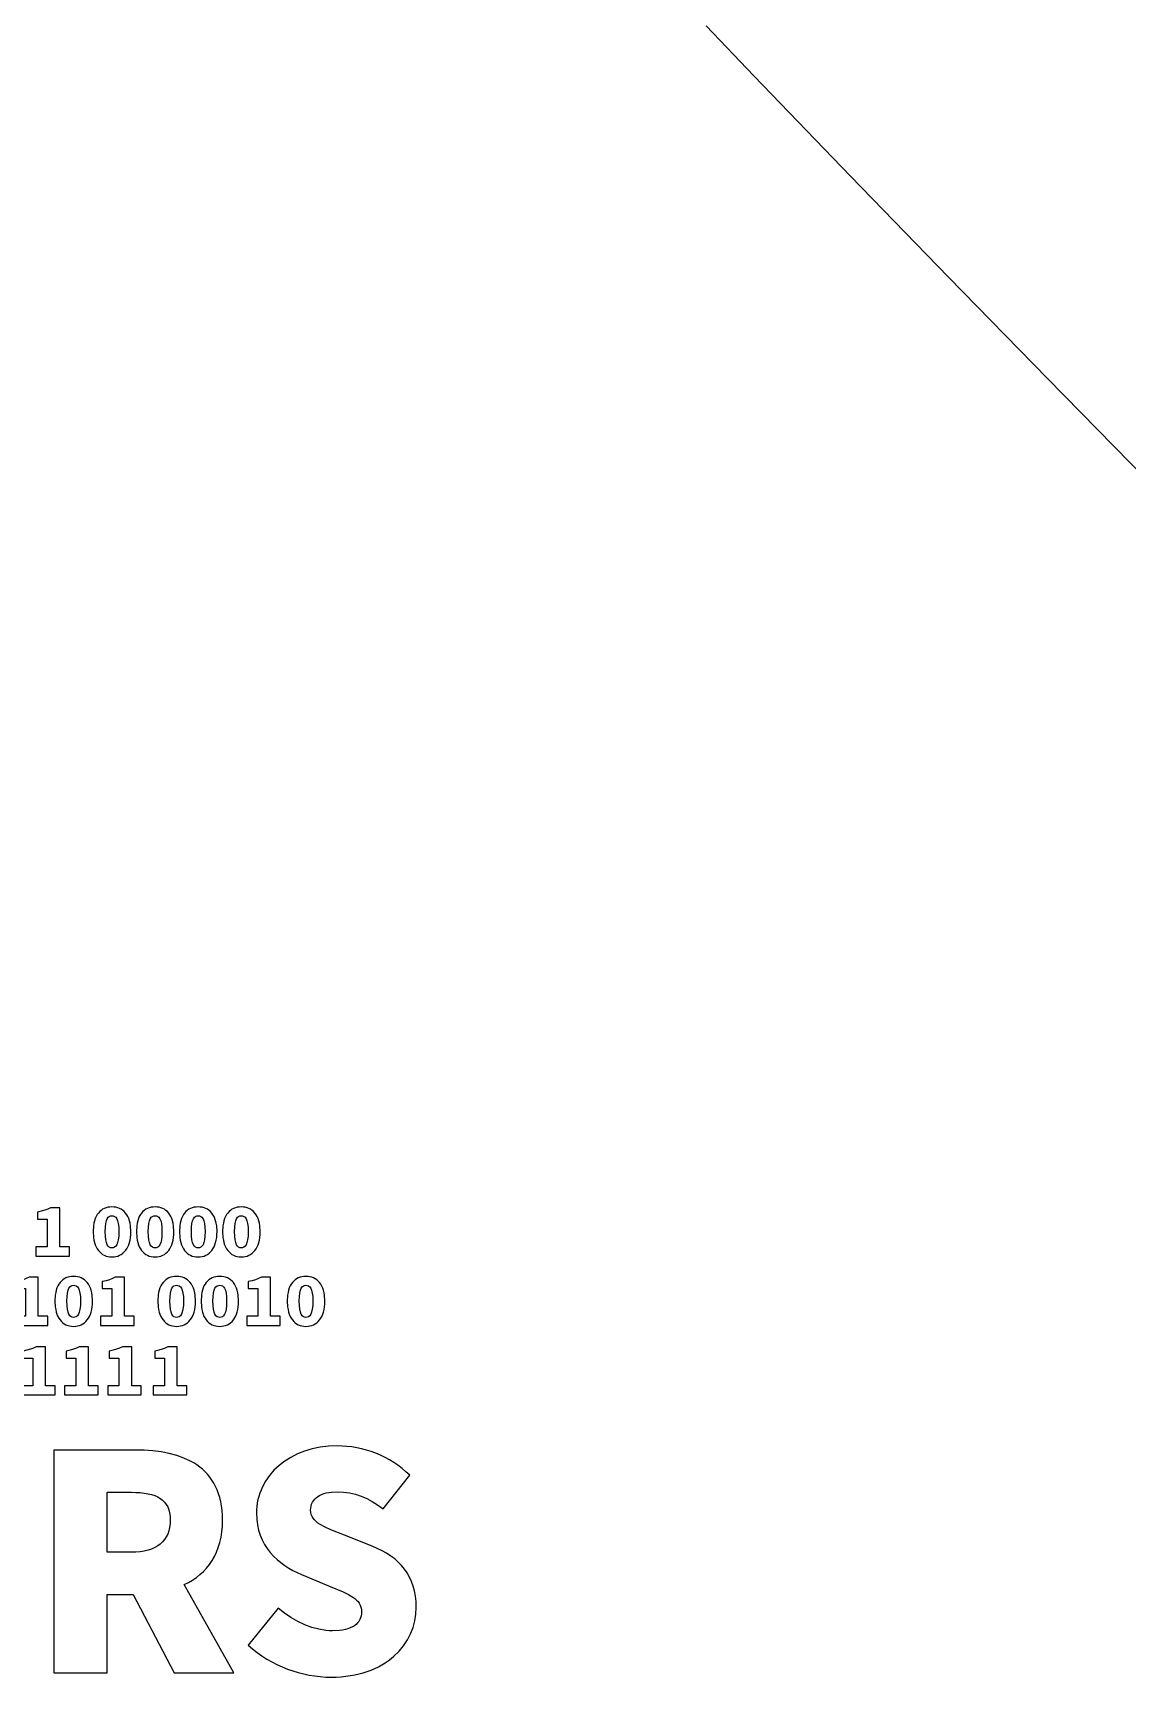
# Model space of a CAD drawing. Extents: x -295 to 296, y -191 to 193.
# Drawn here: x 54 to 98.3, y -9.3 to 57.2 of the extents above; entities that cross this region are included whole.
import ezdxf

# ---------------------------------------------------------------- set-up
doc = ezdxf.new("R2010")
doc.units = 0
doc.layers.add('레이어_1', color=18, linetype='CONTINUOUS')
doc.layers.add('레이어_2', color=1, linetype='CONTINUOUS')

msp = doc.modelspace()

# ---------------------------------------------------------------- linework, layer by layer
at = {"layer": '레이어_1'}
msp.add_lwpolyline([(81.277, 57.49), (83.207, 55.467), (87.113, 51.408), (91.073, 47.33), (95.078, 43.234), (99.117, 39.119)], dxfattribs=at)
at = {"layer": '레이어_2'}
for points in [[(54.157, 7.74), (55.513, 7.74), (55.513, 8.115), (55.126, 8.115), (55.126, 9.69), (54.75, 9.69), (54.636, 9.635), (54.513, 9.589), (54.376, 9.549), (54.217, 9.514), (54.217, 9.23), (54.611, 9.23), (54.611, 8.115), (54.157, 8.115)], [(57.233, 7.704), (57.317, 7.708), (57.397, 7.72), (57.472, 7.74), (57.544, 7.769), (57.612, 7.806), (57.674, 7.85), (57.732, 7.903), (57.785, 7.963), (57.833, 8.032), (57.875, 8.108), (57.911, 8.192), (57.941, 8.284), (57.965, 8.383), (57.982, 8.49), (57.993, 8.605), (57.996, 8.727), (57.982, 8.961), (57.965, 9.067), (57.941, 9.164), (57.911, 9.254), (57.875, 9.336), (57.833, 9.41), (57.785, 9.477), (57.732, 9.535), (57.674, 9.586), (57.612, 9.629), (57.544, 9.664), (57.472, 9.691), (57.397, 9.711), (57.317, 9.722), (57.233, 9.726), (57.15, 9.722), (57.07, 9.711), (56.995, 9.692), (56.923, 9.665), (56.856, 9.63), (56.794, 9.587), (56.737, 9.537), (56.684, 9.479), (56.638, 9.413), (56.596, 9.339), (56.56, 9.257), (56.531, 9.167), (56.507, 9.069), (56.49, 8.963), (56.476, 8.727), (56.49, 8.49), (56.507, 8.383), (56.531, 8.284), (56.56, 8.192), (56.596, 8.108), (56.638, 8.032), (56.684, 7.963), (56.737, 7.903), (56.794, 7.85), (56.856, 7.806), (56.923, 7.769), (56.995, 7.74), (57.07, 7.72), (57.15, 7.708)], [(57.233, 8.067), (57.178, 8.073), (57.127, 8.095), (57.081, 8.135), (57.04, 8.197), (57.007, 8.284), (56.982, 8.399), (56.966, 8.546), (56.961, 8.727), (56.966, 8.908), (56.982, 9.052), (57.007, 9.164), (57.04, 9.248), (57.081, 9.306), (57.127, 9.344), (57.178, 9.363), (57.233, 9.369), (57.289, 9.363), (57.341, 9.344), (57.388, 9.306), (57.429, 9.248), (57.464, 9.164), (57.49, 9.052), (57.506, 8.908), (57.512, 8.727), (57.506, 8.546), (57.49, 8.399), (57.464, 8.284), (57.429, 8.197), (57.388, 8.135), (57.341, 8.095), (57.289, 8.073)], [(58.977, 7.704), (59.061, 7.708), (59.141, 7.72), (59.217, 7.74), (59.288, 7.769), (59.356, 7.806), (59.419, 7.85), (59.476, 7.903), (59.529, 7.963), (59.577, 8.032), (59.619, 8.108), (59.655, 8.192), (59.685, 8.284), (59.709, 8.383), (59.726, 8.49), (59.737, 8.605), (59.741, 8.727), (59.726, 8.961), (59.709, 9.067), (59.685, 9.164), (59.655, 9.254), (59.619, 9.336), (59.577, 9.41), (59.529, 9.477), (59.476, 9.535), (59.419, 9.586), (59.356, 9.629), (59.288, 9.664), (59.217, 9.691), (59.141, 9.711), (59.061, 9.722), (58.977, 9.726), (58.894, 9.722), (58.815, 9.711), (58.739, 9.692), (58.668, 9.665), (58.601, 9.63), (58.538, 9.587), (58.481, 9.537), (58.429, 9.479), (58.382, 9.413), (58.34, 9.339), (58.305, 9.257), (58.275, 9.167), (58.251, 9.069), (58.234, 8.963), (58.22, 8.727), (58.234, 8.49), (58.251, 8.383), (58.275, 8.284), (58.305, 8.192), (58.34, 8.108), (58.382, 8.032), (58.429, 7.963), (58.481, 7.903), (58.538, 7.85), (58.601, 7.806), (58.668, 7.769), (58.739, 7.74), (58.815, 7.72), (58.894, 7.708)], [(58.977, 8.067), (58.922, 8.073), (58.871, 8.095), (58.825, 8.135), (58.784, 8.197), (58.751, 8.284), (58.726, 8.399), (58.71, 8.546), (58.705, 8.727), (58.71, 8.908), (58.726, 9.052), (58.751, 9.164), (58.784, 9.248), (58.825, 9.306), (58.871, 9.344), (58.922, 9.363), (58.977, 9.369), (59.033, 9.363), (59.085, 9.344), (59.132, 9.306), (59.174, 9.248), (59.208, 9.164), (59.234, 9.052), (59.25, 8.908), (59.256, 8.727), (59.25, 8.546), (59.234, 8.399), (59.208, 8.284), (59.174, 8.197), (59.132, 8.135), (59.085, 8.095), (59.033, 8.073)], [(60.722, 7.704), (60.805, 7.708), (60.885, 7.72), (60.961, 7.74), (61.032, 7.769), (61.1, 7.806), (61.163, 7.85), (61.221, 7.903), (61.273, 7.963), (61.321, 8.032), (61.363, 8.108), (61.399, 8.192), (61.429, 8.284), (61.453, 8.383), (61.471, 8.49), (61.481, 8.605), (61.485, 8.727), (61.471, 8.961), (61.453, 9.067), (61.429, 9.164), (61.399, 9.254), (61.363, 9.336), (61.321, 9.41), (61.273, 9.477), (61.221, 9.535), (61.163, 9.586), (61.1, 9.629), (61.032, 9.664), (60.961, 9.691), (60.885, 9.711), (60.805, 9.722), (60.722, 9.726), (60.638, 9.722), (60.559, 9.711), (60.483, 9.692), (60.412, 9.665), (60.345, 9.63), (60.282, 9.587), (60.225, 9.537), (60.173, 9.479), (60.126, 9.413), (60.084, 9.339), (60.049, 9.257), (60.019, 9.167), (59.996, 9.069), (59.978, 8.963), (59.965, 8.727), (59.978, 8.49), (59.996, 8.383), (60.019, 8.284), (60.049, 8.192), (60.084, 8.108), (60.126, 8.032), (60.173, 7.963), (60.225, 7.903), (60.282, 7.85), (60.345, 7.806), (60.412, 7.769), (60.483, 7.74), (60.559, 7.72), (60.638, 7.708)], [(60.722, 8.067), (60.666, 8.073), (60.615, 8.095), (60.569, 8.135), (60.529, 8.197), (60.495, 8.284), (60.47, 8.399), (60.455, 8.546), (60.449, 8.727), (60.455, 8.908), (60.47, 9.052), (60.495, 9.164), (60.529, 9.248), (60.569, 9.306), (60.615, 9.344), (60.666, 9.363), (60.722, 9.369), (60.777, 9.363), (60.829, 9.344), (60.876, 9.306), (60.918, 9.248), (60.952, 9.164), (60.978, 9.052), (60.994, 8.908), (61, 8.727), (60.994, 8.546), (60.978, 8.399), (60.952, 8.284), (60.918, 8.197), (60.876, 8.135), (60.829, 8.095), (60.777, 8.073)], [(62.466, 7.704), (62.549, 7.708), (62.629, 7.72), (62.705, 7.74), (62.777, 7.769), (62.844, 7.806), (62.907, 7.85), (62.965, 7.903), (63.018, 7.963), (63.065, 8.032), (63.107, 8.108), (63.143, 8.192), (63.173, 8.284), (63.197, 8.383), (63.215, 8.49), (63.225, 8.605), (63.229, 8.727), (63.215, 8.961), (63.197, 9.067), (63.173, 9.164), (63.143, 9.254), (63.107, 9.336), (63.065, 9.41), (63.018, 9.477), (62.965, 9.535), (62.907, 9.586), (62.844, 9.629), (62.777, 9.664), (62.705, 9.691), (62.629, 9.711), (62.549, 9.722), (62.466, 9.726), (62.382, 9.722), (62.303, 9.711), (62.227, 9.692), (62.156, 9.665), (62.089, 9.63), (62.027, 9.587), (61.969, 9.537), (61.917, 9.479), (61.87, 9.413), (61.828, 9.339), (61.793, 9.257), (61.763, 9.167), (61.74, 9.069), (61.723, 8.963), (61.709, 8.727), (61.723, 8.49), (61.74, 8.383), (61.763, 8.284), (61.793, 8.192), (61.828, 8.108), (61.87, 8.032), (61.917, 7.963), (61.969, 7.903), (62.027, 7.85), (62.089, 7.806), (62.156, 7.769), (62.227, 7.74), (62.303, 7.72), (62.382, 7.708)], [(62.466, 8.067), (62.411, 8.073), (62.359, 8.095), (62.313, 8.135), (62.273, 8.197), (62.24, 8.284), (62.215, 8.399), (62.199, 8.546), (62.193, 8.727), (62.199, 8.908), (62.215, 9.052), (62.24, 9.164), (62.273, 9.248), (62.313, 9.306), (62.359, 9.344), (62.411, 9.363), (62.466, 9.369), (62.521, 9.363), (62.573, 9.344), (62.62, 9.306), (62.662, 9.248), (62.696, 9.164), (62.722, 9.052), (62.739, 8.908), (62.744, 8.727), (62.739, 8.546), (62.722, 8.399), (62.696, 8.284), (62.662, 8.197), (62.62, 8.135), (62.573, 8.095), (62.521, 8.073)], [(53.285, 4.93), (54.641, 4.93), (54.641, 5.305), (54.254, 5.305), (54.254, 6.88), (53.878, 6.88), (53.763, 6.825), (53.641, 6.779), (53.504, 6.739), (53.345, 6.704), (53.345, 6.42), (53.739, 6.42), (53.739, 5.305), (53.285, 5.305)], [(55.683, 4.894), (55.766, 4.898), (55.846, 4.91), (55.922, 4.93), (55.994, 4.959), (56.061, 4.996), (56.124, 5.04), (56.182, 5.093), (56.235, 5.153), (56.282, 5.222), (56.324, 5.298), (56.361, 5.382), (56.391, 5.474), (56.415, 5.573), (56.432, 5.68), (56.442, 5.795), (56.446, 5.917), (56.432, 6.151), (56.415, 6.257), (56.391, 6.354), (56.361, 6.444), (56.324, 6.526), (56.282, 6.6), (56.235, 6.667), (56.182, 6.725), (56.124, 6.776), (56.061, 6.819), (55.994, 6.854), (55.922, 6.881), (55.846, 6.901), (55.766, 6.912), (55.683, 6.916), (55.6, 6.912), (55.52, 6.901), (55.444, 6.882), (55.373, 6.855), (55.306, 6.82), (55.244, 6.777), (55.186, 6.727), (55.134, 6.669), (55.087, 6.603), (55.046, 6.529), (55.01, 6.447), (54.98, 6.357), (54.957, 6.259), (54.94, 6.153), (54.926, 5.917), (54.94, 5.68), (54.957, 5.573), (54.98, 5.474), (55.01, 5.382), (55.046, 5.298), (55.087, 5.222), (55.134, 5.153), (55.186, 5.093), (55.244, 5.04), (55.306, 4.996), (55.373, 4.959), (55.444, 4.93), (55.52, 4.91), (55.6, 4.898)], [(56.773, 4.93), (58.13, 4.93), (58.13, 5.305), (57.742, 5.305), (57.742, 6.88), (57.367, 6.88), (57.252, 6.825), (57.13, 6.779), (56.993, 6.739), (56.834, 6.704), (56.834, 6.42), (57.227, 6.42), (57.227, 5.305), (56.773, 5.305)], [(59.85, 4.894), (59.933, 4.898), (60.013, 4.91), (60.089, 4.93), (60.16, 4.959), (60.228, 4.996), (60.291, 5.04), (60.349, 5.093), (60.401, 5.153), (60.449, 5.222), (60.491, 5.298), (60.527, 5.382), (60.557, 5.474), (60.581, 5.573), (60.598, 5.68), (60.609, 5.795), (60.613, 5.917), (60.598, 6.151), (60.581, 6.257), (60.557, 6.354), (60.527, 6.444), (60.491, 6.526), (60.449, 6.6), (60.401, 6.667), (60.349, 6.725), (60.291, 6.776), (60.228, 6.819), (60.16, 6.854), (60.089, 6.881), (60.013, 6.901), (59.933, 6.912), (59.85, 6.916), (59.766, 6.912), (59.687, 6.901), (59.611, 6.882), (59.54, 6.855), (59.473, 6.82), (59.41, 6.777), (59.353, 6.727), (59.301, 6.669), (59.254, 6.603), (59.212, 6.529), (59.177, 6.447), (59.147, 6.357), (59.123, 6.259), (59.106, 6.153), (59.093, 5.917), (59.106, 5.68), (59.123, 5.573), (59.147, 5.474), (59.177, 5.382), (59.212, 5.298), (59.254, 5.222), (59.301, 5.153), (59.353, 5.093), (59.41, 5.04), (59.473, 4.996), (59.54, 4.959), (59.611, 4.93), (59.687, 4.91), (59.766, 4.898)], [(61.594, 4.894), (61.677, 4.898), (61.757, 4.91), (61.833, 4.93), (61.905, 4.959), (61.972, 4.996), (62.035, 5.04), (62.093, 5.093), (62.146, 5.153), (62.193, 5.222), (62.235, 5.298), (62.271, 5.382), (62.301, 5.474), (62.325, 5.573), (62.343, 5.68), (62.353, 5.795), (62.357, 5.917), (62.343, 6.151), (62.325, 6.257), (62.301, 6.354), (62.271, 6.444), (62.235, 6.526), (62.193, 6.6), (62.146, 6.667), (62.093, 6.725), (62.035, 6.776), (61.972, 6.819), (61.905, 6.854), (61.833, 6.881), (61.757, 6.901), (61.677, 6.912), (61.594, 6.916), (61.51, 6.912), (61.431, 6.901), (61.355, 6.882), (61.284, 6.855), (61.217, 6.82), (61.155, 6.777), (61.097, 6.727), (61.045, 6.669), (60.998, 6.603), (60.956, 6.529), (60.921, 6.447), (60.891, 6.357), (60.868, 6.259), (60.851, 6.153), (60.837, 5.917), (60.851, 5.68), (60.868, 5.573), (60.891, 5.474), (60.921, 5.382), (60.956, 5.298), (60.998, 5.222), (61.045, 5.153), (61.097, 5.093), (61.155, 5.04), (61.217, 4.996), (61.284, 4.959), (61.355, 4.93), (61.431, 4.91), (61.51, 4.898)], [(62.684, 4.93), (64.04, 4.93), (64.04, 5.305), (63.653, 5.305), (63.653, 6.88), (63.277, 6.88), (63.162, 6.825), (63.04, 6.779), (62.903, 6.739), (62.744, 6.704), (62.744, 6.42), (63.138, 6.42), (63.138, 5.305), (62.684, 5.305)], [(65.082, 4.894), (65.165, 4.898), (65.245, 4.91), (65.321, 4.93), (65.393, 4.959), (65.46, 4.996), (65.523, 5.04), (65.581, 5.093), (65.634, 5.153), (65.681, 5.222), (65.723, 5.298), (65.76, 5.382), (65.79, 5.474), (65.814, 5.573), (65.831, 5.68), (65.841, 5.795), (65.845, 5.917), (65.831, 6.151), (65.814, 6.257), (65.79, 6.354), (65.76, 6.444), (65.723, 6.526), (65.681, 6.6), (65.634, 6.667), (65.581, 6.725), (65.523, 6.776), (65.46, 6.819), (65.393, 6.854), (65.321, 6.881), (65.245, 6.901), (65.165, 6.912), (65.082, 6.916), (64.999, 6.912), (64.919, 6.901), (64.843, 6.882), (64.772, 6.855), (64.705, 6.82), (64.643, 6.777), (64.585, 6.727), (64.533, 6.669), (64.486, 6.603), (64.445, 6.529), (64.409, 6.447), (64.379, 6.357), (64.356, 6.259), (64.339, 6.153), (64.325, 5.917), (64.339, 5.68), (64.356, 5.573), (64.379, 5.474), (64.409, 5.382), (64.445, 5.298), (64.486, 5.222), (64.533, 5.153), (64.585, 5.093), (64.643, 5.04), (64.705, 4.996), (64.772, 4.959), (64.843, 4.93), (64.919, 4.91), (64.999, 4.898)], [(55.683, 5.257), (55.628, 5.263), (55.577, 5.285), (55.53, 5.325), (55.49, 5.387), (55.457, 5.474), (55.432, 5.589), (55.416, 5.736), (55.41, 5.917), (55.416, 6.098), (55.432, 6.242), (55.457, 6.354), (55.49, 6.438), (55.53, 6.496), (55.577, 6.534), (55.628, 6.553), (55.683, 6.559), (55.738, 6.553), (55.79, 6.534), (55.838, 6.496), (55.879, 6.438), (55.913, 6.354), (55.939, 6.242), (55.956, 6.098), (55.962, 5.917), (55.956, 5.736), (55.939, 5.589), (55.913, 5.474), (55.879, 5.387), (55.838, 5.325), (55.79, 5.285), (55.738, 5.263)], [(59.85, 5.257), (59.794, 5.263), (59.743, 5.285), (59.697, 5.325), (59.656, 5.387), (59.623, 5.474), (59.598, 5.589), (59.583, 5.736), (59.577, 5.917), (59.583, 6.098), (59.598, 6.242), (59.623, 6.354), (59.656, 6.438), (59.697, 6.496), (59.743, 6.534), (59.794, 6.553), (59.85, 6.559), (59.905, 6.553), (59.957, 6.534), (60.004, 6.496), (60.046, 6.438), (60.08, 6.354), (60.106, 6.242), (60.122, 6.098), (60.128, 5.917), (60.122, 5.736), (60.106, 5.589), (60.08, 5.474), (60.046, 5.387), (60.004, 5.325), (59.957, 5.285), (59.905, 5.263)], [(61.594, 5.257), (61.538, 5.263), (61.487, 5.285), (61.441, 5.325), (61.401, 5.387), (61.367, 5.474), (61.342, 5.589), (61.327, 5.736), (61.321, 5.917), (61.327, 6.098), (61.342, 6.242), (61.367, 6.354), (61.401, 6.438), (61.441, 6.496), (61.487, 6.534), (61.538, 6.553), (61.594, 6.559), (61.649, 6.553), (61.701, 6.534), (61.748, 6.496), (61.79, 6.438), (61.824, 6.354), (61.85, 6.242), (61.866, 6.098), (61.872, 5.917), (61.866, 5.736), (61.85, 5.589), (61.824, 5.474), (61.79, 5.387), (61.748, 5.325), (61.701, 5.285), (61.649, 5.263)], [(65.082, 5.257), (65.027, 5.263), (64.976, 5.285), (64.929, 5.325), (64.889, 5.387), (64.856, 5.474), (64.831, 5.589), (64.815, 5.736), (64.809, 5.917), (64.815, 6.098), (64.831, 6.242), (64.856, 6.354), (64.889, 6.438), (64.929, 6.496), (64.976, 6.534), (65.027, 6.553), (65.082, 6.559), (65.137, 6.553), (65.189, 6.534), (65.237, 6.496), (65.278, 6.438), (65.312, 6.354), (65.338, 6.242), (65.355, 6.098), (65.361, 5.917), (65.355, 5.736), (65.338, 5.589), (65.312, 5.474), (65.278, 5.387), (65.237, 5.325), (65.189, 5.285), (65.137, 5.263)], [(53.575, 2.12), (54.932, 2.12), (54.932, 2.495), (54.544, 2.495), (54.544, 4.07), (54.169, 4.07), (54.054, 4.015), (53.932, 3.969), (53.795, 3.929), (53.636, 3.894), (53.636, 3.61), (54.03, 3.61), (54.03, 2.495), (53.575, 2.495)], [(55.32, 2.12), (56.676, 2.12), (56.676, 2.495), (56.289, 2.495), (56.289, 4.07), (55.913, 4.07), (55.798, 4.015), (55.676, 3.969), (55.539, 3.929), (55.38, 3.894), (55.38, 3.61), (55.774, 3.61), (55.774, 2.495), (55.32, 2.495)], [(57.064, 2.12), (58.42, 2.12), (58.42, 2.495), (58.033, 2.495), (58.033, 4.07), (57.657, 4.07), (57.542, 4.015), (57.42, 3.969), (57.283, 3.929), (57.124, 3.894), (57.124, 3.61), (57.518, 3.61), (57.518, 2.495), (57.064, 2.495)], [(58.905, 2.12), (60.261, 2.12), (60.261, 2.495), (59.874, 2.495), (59.874, 4.07), (59.498, 4.07), (59.384, 4.015), (59.261, 3.969), (59.124, 3.929), (58.965, 3.894), (58.965, 3.61), (59.359, 3.61), (59.359, 2.495), (58.905, 2.495)], [(66.105, -9.29), (66.307, -9.286), (66.503, -9.274), (66.694, -9.256), (66.879, -9.23), (67.059, -9.197), (67.232, -9.158), (67.4, -9.112), (67.563, -9.06), (67.719, -9.002), (67.869, -8.938), (68.014, -8.868), (68.152, -8.793), (68.284, -8.712), (68.41, -8.627), (68.53, -8.537), (68.643, -8.442), (68.85, -8.239), (69.032, -8.02), (69.187, -7.788), (69.314, -7.542), (69.415, -7.286), (69.487, -7.02), (69.531, -6.747), (69.545, -6.468), (69.538, -6.235), (69.514, -6.015), (69.476, -5.806), (69.424, -5.608), (69.357, -5.421), (69.276, -5.245), (69.181, -5.079), (69.073, -4.923), (68.952, -4.777), (68.818, -4.64), (68.672, -4.512), (68.513, -4.393), (68.343, -4.282), (68.161, -4.179), (67.968, -4.084), (67.765, -3.997), (66.638, -3.549), (66.087, -3.328), (65.854, -3.223), (65.654, -3.114), (65.568, -3.057), (65.492, -2.997), (65.426, -2.933), (65.371, -2.866), (65.328, -2.793), (65.296, -2.716), (65.276, -2.633), (65.27, -2.543), (65.274, -2.455), (65.289, -2.372), (65.312, -2.294), (65.344, -2.221), (65.386, -2.154), (65.435, -2.093), (65.493, -2.037), (65.559, -1.986), (65.633, -1.941), (65.714, -1.902), (65.802, -1.869), (65.898, -1.841), (66.11, -1.805), (66.348, -1.792), (66.605, -1.804), (66.85, -1.837), (67.086, -1.893), (67.315, -1.969), (67.539, -2.067), (67.76, -2.186), (67.98, -2.324), (68.201, -2.483), (69.279, -1.126), (69.128, -0.983), (68.97, -0.849), (68.805, -0.724), (68.635, -0.609), (68.46, -0.502), (68.28, -0.405), (68.096, -0.316), (67.909, -0.237), (67.718, -0.168), (67.525, -0.107), (67.33, -0.056), (67.134, -0.014), (66.938, 0.019), (66.74, 0.042), (66.544, 0.056), (66.348, 0.061), (65.996, 0.047), (65.658, 0.006), (65.335, -0.061), (65.029, -0.152), (64.741, -0.266), (64.472, -0.402), (64.223, -0.559), (63.995, -0.734), (63.789, -0.927), (63.608, -1.137), (63.45, -1.361), (63.319, -1.6), (63.264, -1.724), (63.215, -1.851), (63.174, -1.98), (63.139, -2.113), (63.113, -2.247), (63.093, -2.384), (63.081, -2.523), (63.077, -2.664), (63.088, -2.904), (63.117, -3.131), (63.165, -3.346), (63.23, -3.549), (63.311, -3.741), (63.407, -3.922), (63.516, -4.091), (63.638, -4.25), (63.77, -4.397), (63.912, -4.533), (64.064, -4.659), (64.222, -4.775), (64.387, -4.88), (64.557, -4.975), (64.73, -5.06), (64.906, -5.135), (66.057, -5.62), (66.583, -5.843), (66.8, -5.948), (66.984, -6.056), (67.062, -6.113), (67.131, -6.173), (67.19, -6.236), (67.239, -6.304), (67.278, -6.378), (67.306, -6.457), (67.323, -6.543), (67.329, -6.637), (67.324, -6.726), (67.311, -6.81), (67.289, -6.89), (67.258, -6.965), (67.217, -7.034), (67.168, -7.099), (67.109, -7.159), (67.041, -7.212), (66.964, -7.261), (66.877, -7.303), (66.781, -7.339), (66.675, -7.37), (66.559, -7.393), (66.434, -7.41), (66.154, -7.424), (66.019, -7.42), (65.881, -7.407), (65.6, -7.357), (65.315, -7.277), (65.03, -7.169), (64.749, -7.035), (64.474, -6.878), (64.211, -6.7), (63.962, -6.504), (62.738, -7.994), (62.917, -8.15), (63.103, -8.296), (63.295, -8.433), (63.493, -8.559), (63.696, -8.675), (63.904, -8.782), (64.116, -8.878), (64.331, -8.964), (64.549, -9.04), (64.77, -9.106), (64.992, -9.162), (65.215, -9.208), (65.438, -9.244), (65.662, -9.269), (65.884, -9.285)], [(62.169, -9.12), (60.158, -5.547), (60.329, -5.46), (60.493, -5.364), (60.648, -5.258), (60.794, -5.142), (60.931, -5.016), (61.059, -4.88), (61.176, -4.733), (61.283, -4.577), (61.379, -4.41), (61.464, -4.232), (61.537, -4.044), (61.598, -3.845), (61.646, -3.636), (61.68, -3.416), (61.702, -3.185), (61.709, -2.943), (61.704, -2.743), (61.69, -2.552), (61.668, -2.369), (61.636, -2.195), (61.596, -2.029), (61.548, -1.872), (61.493, -1.722), (61.429, -1.58), (61.358, -1.446), (61.279, -1.32), (61.194, -1.2), (61.101, -1.088), (61.002, -0.983), (60.897, -0.885), (60.786, -0.793), (60.669, -0.708), (60.546, -0.63), (60.417, -0.557), (60.146, -0.431), (59.855, -0.327), (59.547, -0.245), (59.225, -0.183), (58.888, -0.141), (58.541, -0.117), (58.184, -0.109), (54.878, -0.109), (54.878, -9.12), (57.046, -9.12), (57.046, -5.947), (58.087, -5.947), (59.747, -9.12)], [(57.046, -1.816), (58.015, -1.816), (58.202, -1.82), (58.378, -1.83), (58.542, -1.848), (58.695, -1.873), (58.836, -1.907), (58.965, -1.949), (59.083, -2.001), (59.188, -2.062), (59.281, -2.133), (59.362, -2.214), (59.431, -2.306), (59.488, -2.409), (59.532, -2.524), (59.564, -2.651), (59.583, -2.791), (59.589, -2.943), (59.583, -3.097), (59.564, -3.242), (59.532, -3.377), (59.488, -3.503), (59.431, -3.619), (59.362, -3.726), (59.281, -3.822), (59.188, -3.909), (59.083, -3.986), (58.965, -4.052), (58.836, -4.109), (58.695, -4.156), (58.542, -4.192), (58.378, -4.218), (58.202, -4.234), (58.015, -4.239), (57.046, -4.239)]]:
    msp.add_lwpolyline(points, close=True, dxfattribs=at)

doc.saveas('drawing.dxf')
